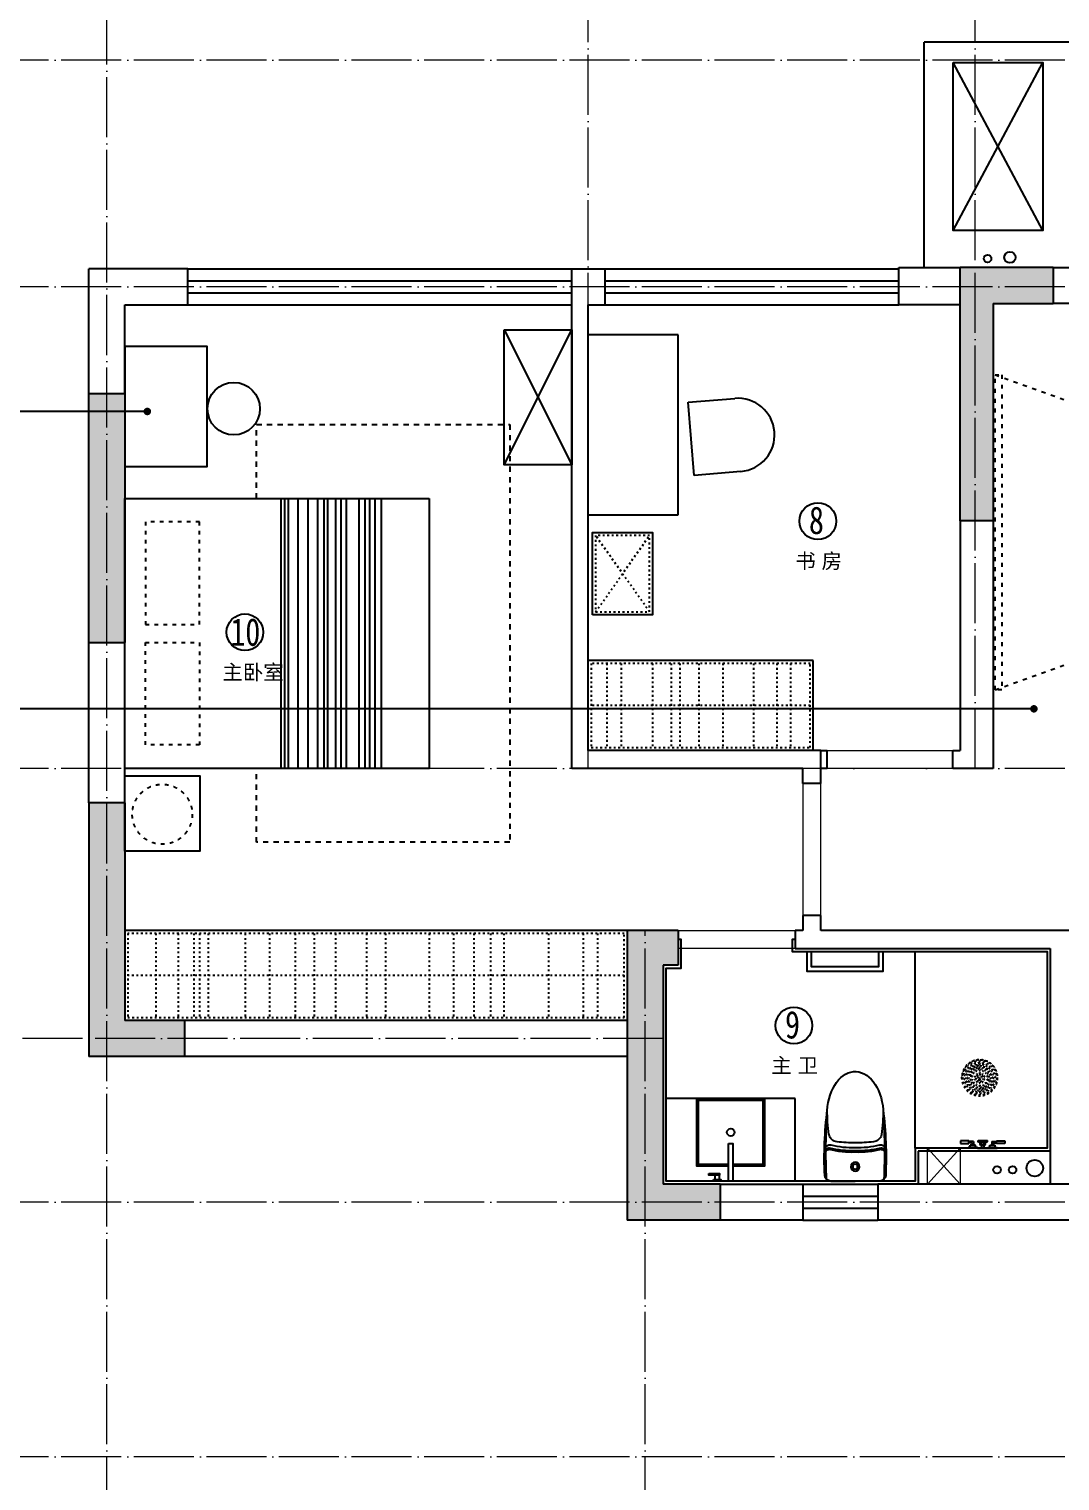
# Model space of a CAD drawing. Header units: inches. Extents: x -50945 to 250244, y -404780 to 18493.
# Drawn here: x 225537 to 232410, y -284927 to -275250 of the extents above; entities that cross this region are included whole.
import ezdxf

# ---------------------------------------------------------------- set-up
doc = ezdxf.new("R2010")
doc.units = ezdxf.units.IN
doc.header["$MEASUREMENT"] = 0
for name, pattern in [('ACAD_ISO03W100', [30, 12, -18]), ('DOTE', [2.42, 2, -0.2, 0.02, -0.2]), ('iGo户型优化10', [30, 12, -18]), ('iGo户型优化15', [2, 1, -1]), ('iGo户型优化31', [0.35, 0.25, -0.1])]:
    doc.linetypes.add(name, pattern=pattern)
for name, color, linetype in [('D-ARCHI', 250, 'Continuous'), ('EVH 立面填充', 8, 'Continuous'), ('IBS-003-建筑窗框', 3, 'Continuous'), ('IBS-182-原建筑非承重墙', 150, 'Continuous'), ('IBS-200-原建筑承重墙柱', 200, 'Continuous'), ('IBS-63-原建筑窗', 63, 'Continuous'), ('IDS-030-造型完成面(看线)', 30, 'Continuous'), ('IDS-040-固定高家具', 40, 'Continuous'), ('IFF-31-卫浴洁具', 31, 'Continuous'), ('IFF-51-活动家具', 51, 'Continuous'), ('iGo户型优化', 7, 'Continuous'), ('IRC-30-天花轮廓线', 30, 'Continuous'), ('房间编号', 50, 'Continuous')]:
    doc.layers.add(name, color=color, linetype=linetype)
doc.layers.add('天棚材质标注', color=2, linetype='Continuous', lineweight=5)
doc.layers.add('门', color=65, linetype='Continuous', lineweight=13)
doc.styles.add('ARI', font='', dxfattribs={"width": 0.8, "height": 200})
doc.styles.add('HBA-DIMT', font='ARCHS.SHX', dxfattribs={"width": 0.8})
doc.styles.add('MtXpl_Arial_Unicode_', font='Arial Unicode.ttf')
doc.styles.get('ARI').set_extended_font_data('SimSun')
doc.dimstyles.new('HBA_40', dxfattribs={"dimscale": 50, "dimtxt": 2.5, "dimasz": 0.1, "dimexe": 2, "dimexo": 2.5, "dimgap": 0.6, "dimtad": 1, "dimdec": 0, "dimrnd": 5, "dimzin": 0, "dimtxsty": 'HBA-DIMT', "dimblk": 'HBA_DIMENSION_TICK', "dimblk1": 'HBA_DIMENSION_TICK', "dimblk2": 'HBA_DIMENSION_TICK', "dimcen": 0.125, "dimclrd": 44, "dimclre": 44, "dimclrt": 2, "dimadec": 0, "dimazin": 0, "dimtfac": 1, "dimtdec": 0, "dimtix": 1, "dimtmove": 1, "dimatfit": 3, "dimldrblk": 'HBA_Leader_Dot', "dimfxl": 0, "dimtvp": 1, "dimtfill": 1, "dimtolj": 1, "dimtzin": 0, "dimarcsym": 0})

# ---------------------------------------------------------------- blocks, each defined once
blk = doc.blocks.new('A$C4f8d1d60')
at = {"color": 8}
for p, q in [((48.8, 294, 0), (31.2, 294, 0)), ((31.2, 294, 0), (31.2, 239, 0)), ((48.8, 239, 0), (48.8, 294, 0)), ((48.8, 294, 0), (48.8, 294, 0)), ((3.6, 244, 0), (0, 244, 0)), ((0, 182, 0), (0, 244, 0)), ((3.6, 182, 0), (3.6, 244, 0)), ((3.6, 230.5, 0), (20, 230.5, 0)), ((3.6, 195.5, 0), (20, 195.5, 0)), ((20, 195.5, 0), (20, 230.5, 0)), ((24, 220, 0), (20, 220, 0)), ((24, 206, 0), (20, 206, 0)), ((24, 206, 0), (24, 220, 0)), ((36, 217, 0), (24, 217, 0)), ((44, 209, 0), (24, 209, 0)), ((31.2, 239, 0), (48.8, 239, 0)), ((36, 217, 0), (36, 239, 0)), ((44, 209, 0), (44, 239, 0)), ((3.6, 182, 0), (0, 182, 0)), ((0, 112, 0), (0, 182, 0)), ((3.6, 159.5, 0), (0, 159.5, 0)), ((0, 159.5, 0), (0, 134.5, 0)), ((3.6, 134.5, 0), (0, 134.5, 0)), ((3.6, 112, 0), (0, 112, 0)), ((0, 112, 0), (0, 50, 0)), ((3.6, 134.5, 0), (3.6, 159.5, 0)), ((15.4, 154.5, 0), (3.6, 154.5, 0)), ((15.4, 139.5, 0), (3.6, 139.5, 0)), ((3.6, 112, 0), (3.6, 50, 0)), ((3.6, 98.5, 0), (20, 98.5, 0)), ((20, 98.5, 0), (20, 63.5, 0)), ((31.2, 164.5, 0), (31.2, 159.5, 0)), ((31.2, 159.5, 0), (36.2, 159.5, 0)), ((31.2, 134.5, 0), (31.2, 129.5, 0)), ((31.2, 134.5, 0), (36.2, 134.2, 0)), ((40.5, 117.7, 0), (50.8, 117.7, 0)), ((41, 177.9, 0), (50.8, 177.9, 0)), ((50.8, 117.7, 0), (50.8, 177.9, 0)), ((3.6, 50, 0), (0, 50, 0)), ((3.6, 63.5, 0), (20, 63.5, 0)), ((24, 88, 0), (20, 88, 0)), ((24, 74, 0), (20, 74, 0)), ((24, 88, 0), (24, 74, 0)), ((44, 85, 0), (24, 85, 0)), ((36, 77, 0), (24, 77, 0)), ((31.2, 0, 0), (31.2, 55, 0)), ((31.2, 55, 0), (48.8, 55, 0)), ((48.8, 0, 0), (31.2, 0, 0)), ((36, 77, 0), (36, 55, 0)), ((44, 85, 0), (44, 55, 0)), ((48.8, 55, 0), (48.8, 0, 0)), ((48.8, 0, 0), (48.8, 0, 0))]:
    blk.add_line(p, q, dxfattribs=at)
at = {"color": 8, "linetype": 'ACAD_ISO03W100'}
for centre, radius in [((468.8, 126.7, 0), 120), ((468.8, 126.7, 0), 118), ((389.6, 205.9, 0), 3), ((401.4, 203.3, 0), 3), ((403.8, 191.8, 0), 3), ((412.8, 223.7, 0), 3), ((422.8, 206.4, 0), 3), ((423.5, 218.1, 0), 3), ((425.9, 196.6, 0), 3), ((439.9, 234.9, 0), 3), ((445, 215.6, 0), 3), ((446.6, 195.2, 0), 3), ((447.4, 205.9, 0), 3), ((448.7, 226.8, 0), 3), ((468.8, 238.7, 0), 3), ((468.8, 218.7, 0), 3), ((468.8, 198.7, 0), 3), ((470.5, 208.7, 0), 3), ((475.3, 228.5, 0), 3), ((491.1, 195.2, 0), 3), ((492.7, 215.6, 0), 3), ((493.6, 204.9, 0), 3), ((497.8, 234.9, 0), 3), ((501.4, 223.4, 0), 3), ((514.6, 194.8, 0), 3), ((514.8, 206.4, 0), 3), ((524.8, 223.7, 0), 3), ((525.3, 211.7, 0), 3), ((533.9, 191.8, 0), 3), ((545.4, 194.2, 0), 3), ((548, 205.9, 0), 3), ((356.8, 126.7, 0), 3), ((360.7, 155.7, 0), 3), ((360.7, 97.8, 0), 3), ((367, 133.2, 0), 3), ((368.8, 106.7, 0), 3), ((371.8, 182.7, 0), 3), ((372.2, 159.3, 0), 3), ((376.8, 126.7, 0), 3), ((380, 150.6, 0), 3), ((380, 102.9, 0), 3), ((383.9, 183.2, 0), 3), ((387.5, 116.8, 0), 3), ((387.9, 140.1, 0), 3), ((389.2, 172.7, 0), 3), ((393.6, 94.2, 0), 3), ((395, 162.3, 0), 3), ((396.8, 126.7, 0), 3), ((400.4, 149, 0), 3), ((400.4, 104.5, 0), 3), ((407.6, 136.2, 0), 3), ((408, 181.7, 0), 3), ((408.6, 112, 0), 3), ((410.6, 169.1, 0), 3), ((415.8, 158.9, 0), 3), ((416.8, 126.7, 0), 3), ((422, 149.3, 0), 3), ((422, 104.2, 0), 3), ((426.5, 185, 0), 3), ((432.2, 176.7, 0), 3), ((436.4, 167.4, 0), 3), ((436.8, 126.7, 0), 3), ((443, 145.6, 0), 3), ((443, 107.9, 0), 3), ((448.2, 134.3, 0), 3), ((450.1, 115.3, 0), 3), ((454.1, 187, 0), 3), ((456.8, 126.7, 0), 3), ((457.3, 177.4, 0), 3), ((459, 157.2, 0), 3), ((459, 96.3, 0), 3), ((461.8, 147.6, 0), 3), ((466.1, 104.9, 0), 3), ((468.8, 126.7, 0), 5), ((474.8, 137.1, 0), 3), ((474.8, 116.4, 0), 3), ((478.3, 188, 0), 3), ((478.7, 157.2, 0), 3), ((478.7, 96.3, 0), 3), ((480.4, 177.4, 0), 3), ((480.8, 145.2, 0), 3), ((484.2, 111, 0), 3), ((490.7, 128.9, 0), 3), ((494.7, 145.6, 0), 3), ((494.7, 107.9, 0), 3), ((500.8, 126.7, 0), 3), ((501, 179.8, 0), 3), ((501.3, 167.4, 0), 3), ((511.2, 185, 0), 3), ((515.7, 149.3, 0), 3), ((515.7, 104.2, 0), 3), ((518.8, 163.4, 0), 3), ((520.8, 126.7, 0), 3), ((521.8, 94.6, 0), 3), ((527.1, 169.1, 0), 3), ((529.1, 141.5, 0), 3), ((530.1, 117.3, 0), 3), ((531.9, 179.2, 0), 3), ((537.3, 149, 0), 3), ((537.3, 104.5, 0), 3), ((540.8, 126.7, 0), 3), ((544.1, 159.3, 0), 3), ((548.5, 172.7, 0), 3), ((549.8, 113.4, 0), 3), ((550.2, 136.7, 0), 3), ((557.7, 150.6, 0), 3), ((557.7, 102.9, 0), 3), ((560.2, 172, 0), 3), ((560.8, 126.7, 0), 3), ((565.5, 94.2, 0), 3), ((565.8, 182.7, 0), 3), ((568.8, 146.8, 0), 3), ((570.6, 120.3, 0), 3), ((577, 155.7, 0), 3), ((577, 97.8, 0), 3), ((580.8, 126.7, 0), 3), ((371.8, 70.7, 0), 3), ((377.5, 81.5, 0), 3), ((389.2, 80.7, 0), 3), ((389.6, 47.6, 0), 3), ((392.3, 59.3, 0), 3), ((403.8, 61.7, 0), 3), ((405.8, 74.3, 0), 3), ((410.6, 84.4, 0), 3), ((412.3, 41.8, 0), 3), ((412.8, 29.8, 0), 3), ((418.8, 90.1, 0), 3), ((422.8, 47.1, 0), 3), ((423.1, 58.7, 0), 3), ((426.5, 68.5, 0), 3), ((436.2, 30.1, 0), 3), ((436.4, 86.1, 0), 3), ((436.7, 73.7, 0), 3), ((439.9, 18.6, 0), 3), ((444.1, 48.6, 0), 3), ((445, 37.9, 0), 3), ((446.6, 58.3, 0), 3), ((457.3, 76.1, 0), 3), ((459.4, 65.5, 0), 3), ((462.4, 25, 0), 3), ((467.2, 44.8, 0), 3), ((468.8, 54.7, 0), 3), ((468.8, 34.7, 0), 3), ((468.8, 14.7, 0), 3), ((480.4, 76.1, 0), 3), ((483.6, 66.5, 0), 3), ((488.9, 26.7, 0), 3), ((490.3, 47.6, 0), 3), ((491.1, 58.3, 0), 3), ((492.7, 37.9, 0), 3), ((497.8, 18.6, 0), 3), ((501.3, 86.1, 0), 3), ((505.5, 76.8, 0), 3), ((511.2, 68.5, 0), 3), ((511.7, 56.9, 0), 3), ((514.1, 35.4, 0), 3), ((514.8, 47.1, 0), 3), ((524.8, 29.8, 0), 3), ((527.1, 84.4, 0), 3), ((529.7, 71.8, 0), 3), ((533.9, 61.7, 0), 3), ((536.2, 50.2, 0), 3), ((542.7, 91.2, 0), 3), ((548, 47.6, 0), 3), ((548.5, 80.7, 0), 3), ((553.8, 70.3, 0), 3), ((565.8, 70.7, 0), 3)]:
    blk.add_circle(centre, radius, dxfattribs=at)
at = {"color": 8}
blk.add_circle((31.2, 147, 0), 9.39, dxfattribs=at)
for centre, radius, start, end in [((31.2, 147, 0), 17.5, 89.99388, 154.61694), ((31.2, 147, 0), 17.5, 205.37081, 269.99388), ((31.2, 147, 0), 12.5, 89.99388, 269.99388), ((63.6, 132.7, 0), 27.5, 176.83262, 212.95443), ((74.7, 159.2, 0), 38.6, 151.01819, 179.60297)]:
    blk.add_arc(centre, radius, start, end, dxfattribs=at)
blk = doc.blocks.new('rtger')
at = {"layer": 'IFF-31-卫浴洁具', "ltscale": 0.02}
for p in [(64161.1, 9478.3), (64161.1, 9151.3)]:
    blk.add_line(p, (64161.1, 9314.8), dxfattribs=at)
for radius in [29.6, 16.1]:
    blk.add_circle((64065.2, 9314.8), radius, dxfattribs=at)
for centre, radius, start, end in [((64006, 6943.5), 2577.4, 87.40012, 97.13359), ((63964.2, 5198.4), 4311.6, 87.52882, 93.69943), ((63692.6, 8401.4), 1099.7, 81.70303, 90.34811), ((63840.4, 9430.5), 60, 5.39205, 79.52989), ((63943.3, 9486.8), 24.1, 108.05955, 207.79672), ((63959.2, 9491.3), 18.8, 84.06845, 197.64068), ((63367.8, 9338.5), 592, 357.74668, 14.38153), ((63968.4, 9493.3), 18.2, 113.52762, 196.61874), ((63367.8, 9338.5), 602, 357.74668, 14.38153), ((64121.1, 9478.3), 40, 0, 87.40012), ((62528, 9306.6), 1378.2, 0.34089, 5.39205), ((63387.3, 9338.5), 552, 357.54247, 14.38153), ((62528, 9323), 1378.2, 354.60795, 359.65911), ((63387.3, 9291.2), 552, 345.61847, 2.45753), ((63367.8, 9291.2), 592, 345.61847, 2.25332), ((63367.8, 9291.2), 602, 345.61847, 2.25332), ((63840.4, 9199.2), 60, 280.47011, 354.60795), ((63692.6, 10228.3), 1099.7, 269.65189, 278.29697), ((64006, 11686.2), 2577.4, 262.86641, 272.59988), ((63964.2, 13431.3), 4311.6, 266.30057, 272.47118), ((63943.3, 9142.8), 24.1, 152.20328, 251.94045), ((63959.2, 9138.4), 18.8, 162.35932, 275.93155), ((63968.4, 9136.4), 18.2, 163.38126, 246.47238), ((64121.1, 9151.3), 40, 272.59988, 0)]:
    blk.add_arc(centre, radius, start, end, dxfattribs=at)
blk.add_ellipse((63720.4, 9314.8), major_axis=(289.3, 0), ratio=0.648116, start_param=1.570796, end_param=4.592942, dxfattribs=at)
blk = doc.blocks.new('抖音iGo户型优化-0715')
at = {"layer": 'IFF-31-卫浴洁具'}
for points in [[(13559.5, -200880.3), (13529.5, -200880.3), (13529.5, -200630.3), (13559.5, -200630.3)], [(13659.5, -200640.3), (13609.5, -200640.3), (13609.5, -200630.3), (13659.5, -200630.3)], [(13649.5, -200640.3), (13619.5, -200640.3), (13619.5, -200670.3), (13649.5, -200670.3)], [(13689.5, -200680.6), (13619.5, -200680.6), (13619.5, -200670.6), (13689.5, -200670.6)]]:
    blk.add_lwpolyline(points, close=True, dxfattribs=at)
blk.add_lwpolyline([(13559.5, -200730.3), (13769.5, -200730.3), (13769.5, -201180.3), (13319.5, -201180.3), (13319.5, -200730.3), (13529.5, -200730.3)], dxfattribs=at)
at = {"layer": 'iGo户型优化', "color": 251, "ltscale": 333}
blk.add_lwpolyline([(13559.5, -200740.3), (13759.5, -200740.3), (13759.5, -201170.3), (13329.5, -201170.3), (13329.5, -200740.3), (13529.5, -200740.3)], dxfattribs=at)
at = {"layer": 'iGo户型优化', "color": 7}
blk.add_circle((13544.5, -200955.3), 25, dxfattribs=at)
blk = doc.blocks.new('抖音iGo户型优化-0379')
at = {"layer": 'IFF-51-活动家具', "ltscale": 100}
for p, q in [((61412.4, -161495.3), (61386.6, -161183.2)), ((61873.5, -161142.9), (61899.3, -161455.1)), ((61899.3, -161455.1), (61412.4, -161495.3))]:
    blk.add_line(p, q, dxfattribs=at)
blk.add_arc((61630, -161163.1), 244.3, 4.72175, 184.72175, dxfattribs=at)
blk = doc.blocks.new('fntjy')
at = {"layer": 'IFF-51-活动家具'}
for p, q in [((34752.5, -15105.9), (34752.5, -13305.9)), ((34794.2, -15105.9), (34794.2, -13305.9)), ((34830, -15105.9), (34830, -13305.9)), ((34859.8, -15105.9), (34859.8, -13305.9)), ((34901.5, -15105.9), (34901.5, -13305.9)), ((34985, -15105.9), (34985, -13305.9)), ((35020.8, -15105.9), (35020.8, -13305.9)), ((35056.5, -15105.9), (35056.5, -13305.9)), ((35110.2, -15105.9), (35110.2, -13305.9)), ((35134, -15105.9), (35134, -13305.9)), ((35175.8, -15105.9), (35175.8, -13305.9)), ((35241.4, -15105.9), (35241.4, -13305.9)), ((35306.9, -15105.9), (35306.9, -13305.9)), ((35372.5, -15105.9), (35372.5, -13305.9)), ((35396.4, -15105.9), (35396.4, -13305.9)), ((35420.2, -15105.9), (35420.2, -13305.9))]:
    blk.add_line(p, q, dxfattribs=at)
for points in [[(36461.1, -12755.9), (36461.1, -13255.9), (35961.1, -13255.9), (35961.1, -12755.9)], [(34431.1, -15105.9), (34431.1, -13305.9), (36461.1, -13305.9), (36461.1, -15105.9)]]:
    blk.add_lwpolyline(points, close=True, dxfattribs=at)
at = {"layer": 'iGo户型优化', "color": 251, "linetype": 'iGo户型优化15', "ltscale": 35}
blk.add_lwpolyline([(35583.4, -15105.9), (35583.4, -15598), (33894.5, -15598), (33894.5, -12813.8), (35583.4, -12813.8), (35583.4, -13305.9)], dxfattribs=at)
at = {"layer": 'iGo户型优化', "color": 251, "linetype": 'iGo户型优化10', "ltscale": 2}
for points in [[(36323.1, -13463), (36323.1, -14145.4), (35962.8, -14145.4), (35962.8, -13463)], [(36323.1, -14948.8), (36323.1, -14266.4), (35962.8, -14266.4), (35962.8, -14948.8)]]:
    blk.add_lwpolyline(points, close=True, dxfattribs=at)
blk.add_circle((36211.1, -13000.4), 200, dxfattribs=at)
blk = doc.blocks.new('HBA_DIMENSION_TICK')
at = {"color": 0, "linetype": 'ByBlock'}
for p, q in [((-10, 0), (0, 0)), ((0, 0), (10, 0))]:
    blk.add_line(p, q, dxfattribs=at)
at = {"color": 50, "linetype": 'ByBlock'}
blk.add_solid([(-10, -7), (-7, -10), (7, 10), (10, 7)], dxfattribs=at)
blk = doc.blocks.new('HBA_Leader_Dot')
at = {"color": 0, "linetype": 'ByBlock'}
blk.add_line((-5, 0), (-10, 0), dxfattribs=at)
at = {"color": 0, "linetype": 'ByBlock', "const_width": 5}
blk.add_lwpolyline([(-2.5, 0, 1), (2.5, 0, 1)], format="xyb", close=True, dxfattribs=at)

msp = doc.modelspace()

# ---------------------------------------------------------------- hatches: boundary and pattern name
at = {"layer": 'EVH 立面填充'}
h = msp.add_hatch(color=256, dxfattribs=at)
h.dxf.hatch_style = 1
h.paths.add_polyline_path([(231965.24, -277078.62), (232365.24, -277078.62), (232365.24, -276838.62), (231745.24, -276838.62), (231745.24, -278528.62), (231965.24, -278528.62)])
h = msp.add_hatch(color=256, dxfattribs=at)
h.dxf.hatch_style = 1
h.paths.add_polyline_path([(225935.24, -279338.62), (226175.24, -279338.62), (226175.24, -277678.62), (225935.24, -277678.62)])
h = msp.add_hatch(color=256, dxfattribs=at)
h.dxf.hatch_style = 1
h.paths.add_polyline_path([(226175.24, -281858.62), (226175.24, -280408.62), (225935.24, -280408.62), (225935.24, -282098.62), (226575.24, -282098.62), (226575.24, -281858.62)])
h = msp.add_hatch(color=256, dxfattribs=at)
h.dxf.hatch_style = 1
h.paths.add_polyline_path([(229524.94, -283188.62), (230144.94, -283188.62), (230144.94, -282948.62), (229764.94, -282948.62), (229764.94, -281488.62), (229864.94, -281488.62), (229864.94, -281258.62), (229524.94, -281258.62)])

# ---------------------------------------------------------------- linework, layer by layer
at = {"layer": 'D-ARCHI', "color": 251, "linetype": 'DOTE', "lineweight": 5, "ltscale": 200}
for p, q in [((226055.24, -287586.95), (226055.24, -272638.38)), ((229265.24, -280178.62), (229265.24, -272638.38)), ((231845.24, -280178.62), (231845.24, -272638.38)), ((243575.24, -275458.38), (223247.98, -275458.38)), ((243575.24, -276968.62), (223235.24, -276968.62)), ((243575.24, -280178.62), (223247.98, -280178.62)), ((229644.94, -287586.95), (229644.94, -281258.62)), ((229764.94, -281978.62), (223247.98, -281978.62)), ((243575.24, -283068.62), (223247.98, -283068.62)), ((243575.24, -284766.95), (223247.98, -284766.95))]:
    msp.add_line(p, q, dxfattribs=at)
at = {"layer": 'IBS-003-建筑窗框', "color": 251, "ltscale": 10}
for p, q in [((226595.24, -276847.62), (229155.24, -276847.62)), ((229375.24, -276848.62), (231335.24, -276848.62)), ((226595.24, -277088.62), (229155.24, -277088.62)), ((229375.24, -277088.62), (231335.24, -277088.62)), ((230694.94, -282948.62), (231194.94, -282948.62)), ((230694.94, -283188.62), (231194.94, -283188.62))]:
    msp.add_line(p, q, dxfattribs=at)
at = {"layer": 'IBS-182-原建筑非承重墙'}
for p, q in [((231505.24, -276838.62), (231505.24, -275338.38)), ((232515.24, -275338.38), (231505.24, -275338.38)), ((231697.31, -276592.28), (232295.42, -275473.49)), ((232295.42, -276592.28), (231697.31, -275473.49)), ((226595.24, -276847.62), (225935.24, -276847.62)), ((225935.24, -277678.62), (225935.24, -276848.62)), ((226595.24, -277088.62), (226595.24, -276847.62)), ((229155.24, -276847.62), (229375.24, -276847.62)), ((229155.24, -280178.62), (229155.24, -276848.62)), ((229375.24, -276847.62), (229375.24, -277088.62)), ((231335.24, -277088.62), (231335.24, -276838.62)), ((231335.24, -276838.62), (231745.24, -276838.62)), ((232365.24, -276838.62), (232875.24, -276838.62)), ((226175.24, -277678.62), (226175.24, -277088.62)), ((226175.24, -277088.62), (226595.24, -277088.62)), ((229265.24, -280058.62), (229265.24, -277088.62)), ((229265.24, -277088.62), (229375.24, -277088.62)), ((231745.24, -277088.62), (231335.24, -277088.62)), ((232875.24, -277078.62), (232365.24, -277078.62)), ((231745.24, -278528.62), (231745.24, -280058.62)), ((231965.24, -278528.62), (231965.24, -280178.62)), ((225935.24, -280408.62), (225935.24, -279338.62)), ((226175.24, -280408.62), (226175.24, -279338.62)), ((230815.24, -280058.62), (229265.24, -280058.62)), ((230815.24, -280278.62), (230815.24, -280058.62)), ((231695.24, -280178.62), (231695.24, -280058.62)), ((231695.24, -280058.62), (231745.24, -280058.62)), ((230695.24, -280178.62), (229155.24, -280178.62)), ((230695.24, -280278.62), (230695.24, -280178.62)), ((231965.24, -280178.62), (231695.24, -280178.62)), ((230815.24, -280278.62), (230695.24, -280278.62)), ((230814.94, -281158.62), (230694.94, -281158.62)), ((230694.94, -281158.62), (230694.94, -281258.62)), ((230814.94, -281258.62), (230814.94, -281158.62)), ((230694.94, -281258.62), (230644.94, -281258.62)), ((230644.94, -281258.62), (230644.94, -281378.62)), ((234464.94, -281258.62), (230814.94, -281258.62)), ((230644.94, -281378.62), (232344.94, -281378.62)), ((232344.94, -281378.62), (232344.94, -282948.62)), ((229524.94, -281858.62), (226575.24, -281858.62)), ((229524.94, -282098.62), (226575.24, -282098.62)), ((231464.94, -282728.62), (231464.94, -282948.62)), ((232344.94, -282728.62), (231464.94, -282728.62)), ((230144.94, -282948.62), (230694.94, -282948.62)), ((230694.94, -282948.62), (230694.94, -283188.62)), ((232574.94, -282948.62), (231194.94, -282948.62)), ((231194.94, -282948.62), (231194.94, -283188.62)), ((230694.94, -283188.62), (230144.94, -283188.62)), ((233654.94, -283188.62), (231194.94, -283188.62))]:
    msp.add_line(p, q, dxfattribs=at)
for points in [[(231697.31, -275473.49), (232295.42, -275473.49), (232295.42, -276592.28), (231697.31, -276592.28)], [(230815.24, -280058.62), (230855.24, -280058.62), (230855.24, -280178.62), (230815.24, -280178.62)]]:
    msp.add_lwpolyline(points, close=True, dxfattribs=at)
for centre, radius in [((231927.46, -276780.71), 25), ((232076.42, -276772.14), 37.5), ((231990.63, -282853.43), 25), ((232093.97, -282853.43), 25), ((232242.12, -282842), 55)]:
    msp.add_circle(centre, radius, dxfattribs=at)
at = {"layer": 'IBS-200-原建筑承重墙柱', "ltscale": 0.02}
for p, q in [((231745.24, -278528.62), (231745.24, -276838.62)), ((232365.24, -276838.62), (231745.24, -276838.62)), ((232365.24, -276838.62), (232365.24, -277078.62)), ((231965.24, -277078.62), (231965.24, -278528.62)), ((231965.24, -277078.62), (232365.24, -277078.62)), ((225935.24, -277678.62), (226175.24, -277678.62)), ((225935.24, -279338.62), (225935.24, -277678.62)), ((226175.24, -277678.62), (226175.24, -279338.62)), ((231965.24, -278528.62), (231745.24, -278528.62)), ((225935.24, -279338.62), (226175.24, -279338.62)), ((226175.24, -280408.62), (225935.24, -280408.62)), ((225935.24, -280408.62), (225935.24, -282098.62)), ((226175.24, -280408.62), (226175.24, -281858.62)), ((229864.94, -281258.62), (229524.94, -281258.62)), ((229524.94, -281258.62), (229524.94, -283188.62)), ((229864.94, -281258.62), (229864.94, -281488.62)), ((229864.94, -281488.62), (229764.94, -281488.62)), ((229764.94, -281488.62), (229764.94, -282948.62)), ((226575.24, -281858.62), (226175.24, -281858.62)), ((226575.24, -282098.62), (226575.24, -281858.62)), ((226575.24, -282098.62), (225935.24, -282098.62)), ((230144.94, -282948.62), (229764.94, -282948.62)), ((230144.94, -282948.62), (230144.94, -283188.62)), ((230144.94, -283188.62), (229524.94, -283188.62))]:
    msp.add_line(p, q, dxfattribs=at)
at = {"layer": 'IBS-63-原建筑窗'}
for p, q in [((226595.24, -276927.62), (229155.24, -276927.62)), ((229375.24, -276928.62), (231335.24, -276928.62)), ((226595.24, -277008.62), (229155.24, -277008.62)), ((229375.24, -277008.62), (231335.24, -277008.62)), ((230694.94, -283028.62), (231194.94, -283028.62)), ((230694.94, -283108.62), (231194.94, -283108.62))]:
    msp.add_line(p, q, dxfattribs=at)
at = {"layer": 'IDS-030-造型完成面(看线)'}
msp.add_lwpolyline([(230644.94, -281318.62), (230624.94, -281318.62), (230624.94, -281398.62), (232324.94, -281398.62), (232324.94, -282708.62), (231444.94, -282708.62), (231444.94, -282928.62), (229784.94, -282928.62), (229784.94, -281508.62), (229884.94, -281508.62), (229884.94, -281318.62), (229864.94, -281318.62)], dxfattribs=at)
at = {"layer": 'IDS-040-固定高家具', "linetype": 'ACAD_ISO03W100'}
for p, q in [((229314.37, -279135.14), (229674.37, -278625.14)), ((229674.37, -279135.14), (229314.37, -278625.14)), ((229388.66, -279478.62), (229388.66, -280038.62)), ((229483.7, -279478.62), (229483.7, -280038.62)), ((229693.94, -279478.62), (229693.94, -280038.62)), ((229817.78, -279478.62), (229817.78, -280038.62)), ((229875.37, -279478.62), (229875.37, -280038.62)), ((230002.09, -279478.62), (230002.09, -280038.62)), ((230163.37, -279478.62), (230163.37, -280038.62)), ((230367.85, -279478.62), (230367.85, -280038.62)), ((230523.37, -279478.62), (230523.37, -280038.62)), ((230612.65, -279478.62), (230612.65, -280038.62)), ((230745.24, -279758.62), (229285.24, -279758.62)), ((226382.33, -281278.62), (226382.33, -281838.62)), ((226531.07, -281278.62), (226531.07, -281838.62)), ((226635.18, -281278.62), (226635.18, -281838.62)), ((226672.36, -281278.62), (226672.36, -281838.62)), ((226731.86, -281278.62), (226731.86, -281838.62)), ((226977.27, -281278.62), (226977.27, -281838.62)), ((227140.87, -281278.62), (227140.87, -281838.62)), ((227311.91, -281278.62), (227311.91, -281838.62)), ((227438.34, -281278.62), (227438.34, -281838.62)), ((227579.63, -281278.62), (227579.63, -281838.62)), ((227787.86, -281278.62), (227787.86, -281838.62)), ((227914.28, -281278.62), (227914.28, -281838.62)), ((228204.31, -281278.62), (228204.31, -281838.62)), ((228367.92, -281278.62), (228367.92, -281838.62)), ((228501.78, -281278.62), (228501.78, -281838.62)), ((228613.33, -281278.62), (228613.33, -281838.62)), ((228702.57, -281278.62), (228702.57, -281838.62)), ((229000.04, -281278.62), (229000.04, -281838.62)), ((229230.57, -281278.62), (229230.57, -281838.62)), ((229327.25, -281278.62), (229327.25, -281838.62)), ((229504.94, -281558.62), (226195.24, -281558.62))]:
    msp.add_line(p, q, dxfattribs=at)
at = {"layer": 'IDS-040-固定高家具'}
for p, q in [((230765.24, -279458.62), (229265.24, -279458.62)), ((230765.24, -280058.62), (230765.24, -279458.62)), ((229524.94, -281258.62), (226175.24, -281258.62))]:
    msp.add_line(p, q, dxfattribs=at)
msp.add_lwpolyline([(229294.37, -279155.14), (229294.37, -278605.14), (229694.37, -278605.14), (229694.37, -279155.14)], close=True, dxfattribs=at)
at = {"layer": 'IDS-040-固定高家具', "linetype": 'ACAD_ISO03W100'}
for points in [[(229314.37, -279135.14), (229674.37, -279135.14), (229674.37, -278625.14), (229314.37, -278625.14)], [(229285.24, -280038.62), (230745.24, -280038.62), (230745.24, -279478.62), (229285.24, -279478.62)], [(226195.24, -281838.62), (229504.94, -281838.62), (229504.94, -281278.62), (226195.24, -281278.62)]]:
    msp.add_lwpolyline(points, close=True, dxfattribs=at)
at = {"layer": 'IFF-31-卫浴洁具', "ltscale": 0.02}
for p, q in [((231444.94, -282708.62), (231444.94, -281398.62)), ((230644.94, -282378.62), (229784.94, -282378.62)), ((230644.94, -282928.62), (230644.94, -282378.62))]:
    msp.add_line(p, q, dxfattribs=at)
for points in [[(230721.7, -281398.62), (230721.7, -281528.62), (231231.7, -281528.62), (231231.7, -281398.62)], [(230751.7, -281398.62), (230751.7, -281498.62), (231201.7, -281498.62), (231201.7, -281398.62)]]:
    msp.add_lwpolyline(points, dxfattribs=at)
at = {"layer": 'IFF-51-活动家具'}
for p, q in [((228705.24, -278154.17), (229155.24, -277254.17)), ((228705.24, -277254.17), (229155.24, -278154.17)), ((229865.24, -277288.62), (229265.24, -277288.62)), ((229865.24, -278488.62), (229865.24, -277288.62)), ((229265.24, -278488.62), (229865.24, -278488.62))]:
    msp.add_line(p, q, dxfattribs=at)
for points in [[(228705.24, -277254.17), (229155.24, -277254.17), (229155.24, -278154.17), (228705.24, -278154.17)], [(226175.24, -278165.54), (226725.24, -278165.54), (226725.24, -277365.54), (226175.24, -277365.54)]]:
    msp.add_lwpolyline(points, close=True, dxfattribs=at)
msp.add_circle((226901.72, -277780.74), 175, dxfattribs=at)
at = {"layer": 'iGo户型优化', "color": 251, "linetype": 'iGo户型优化10', "ltscale": 2.2}
for p in [(231977.04, -277554.59), (231977.04, -279654.59)]:
    msp.add_line(p, (234910.69, -278604.59), dxfattribs=at)
msp.add_lwpolyline([(231977.04, -277554.59), (232022.04, -277554.59), (232022.04, -279654.59), (231977.04, -279654.59)], close=True, dxfattribs=at)
at = {"layer": '天棚材质标注', "color": 1}
for p, q in [((231743.84, -282948.62), (231526.21, -282708.62)), ((231526.21, -282948.62), (231743.84, -282708.62))]:
    msp.add_line(p, q, dxfattribs=at)
msp.add_lwpolyline([(231526.21, -282708.62), (231743.84, -282708.62), (231743.84, -282948.62), (231526.21, -282948.62)], close=True, dxfattribs=at)
at = {"layer": '房间编号'}
for centre in [(230796.08, -278530.1), (226976.47, -279270.89), (230636.53, -281892.06)]:
    msp.add_circle(centre, 122.5, dxfattribs=at)
at = {"layer": '门', "color": 8, "lineweight": 5}
for points in [[(230855.24, -280058.62), (231695.24, -280058.62), (231695.24, -280178.62), (230855.24, -280178.62)], [(230694.94, -281158.62), (230815.24, -281158.62), (230815.24, -280278.62), (230694.94, -280278.62)], [(230644.94, -281378.62), (229864.94, -281378.62), (229864.94, -281258.62), (230644.94, -281258.62)]]:
    msp.add_lwpolyline(points, close=True, dxfattribs=at)

# ---------------------------------------------------------------- block references
at = {"rotation": 180}
msp.add_blockref('fntjy', (262636.34, -293484.53), dxfattribs=at)
at = {"color": 7, "linetype": 'iGo户型优化31', "rotation": 180}
msp.add_blockref('抖音iGo户型优化-0715', (243759.39, -483558.89), dxfattribs=at)
at = {"layer": 'IFF-31-卫浴洁具', "ltscale": 0.02, "xscale": -1}
for name, p, rotation in [('A$C4f8d1d60', (231747.94, -282708.62, 0), 270), ('rtger', (240359.78, -218767.48), 89.99999999999928)]:
    msp.add_blockref(name, p, dxfattribs=dict(at, rotation=rotation))
at = {"layer": 'IFF-51-活动家具', "rotation": 270}
msp.add_blockref('抖音iGo户型优化-0379', (391426.03, -216325.78), dxfattribs=at)

# ---------------------------------------------------------------- texts
at = {"layer": '房间编号', "color": 8, "style": 'MtXpl_Arial_Unicode_'}
for s, p in [('书 房', (230645.47, -278845.86)), ('主卧室', (226825.87, -279586.65)), ('主 卫', (230485.92, -282207.82))]:
    msp.add_text(s, height=100, dxfattribs=at).set_placement(p)
at = {"layer": '房间编号', "char_height": 183.75, "width": 2606.4647, "attachment_point": 3, "style": 'ARI'}
for s, insert in [('8', (230836.36, -278432.3)), ('10', (227078.8, -279177.2)), ('9', (230677.01, -281794.27))]:
    msp.add_mtext(s, dxfattribs=dict(at, insert=insert))

# ---------------------------------------------------------------- leaders
at = {"layer": 'IRC-30-天花轮廓线'}
for points in [[(226325.57, -277799.21), (222246.38, -277799.21)], [(232236.22, -279781.12), (222246.38, -279781.12)]]:
    msp.add_leader(points, dimstyle='HBA_40', override={"dimgap": 0.6, "dimtad": 0, "dimfxl": 5, "dimfxlon": 1}, dxfattribs=at)

doc.saveas('drawing.dxf')
